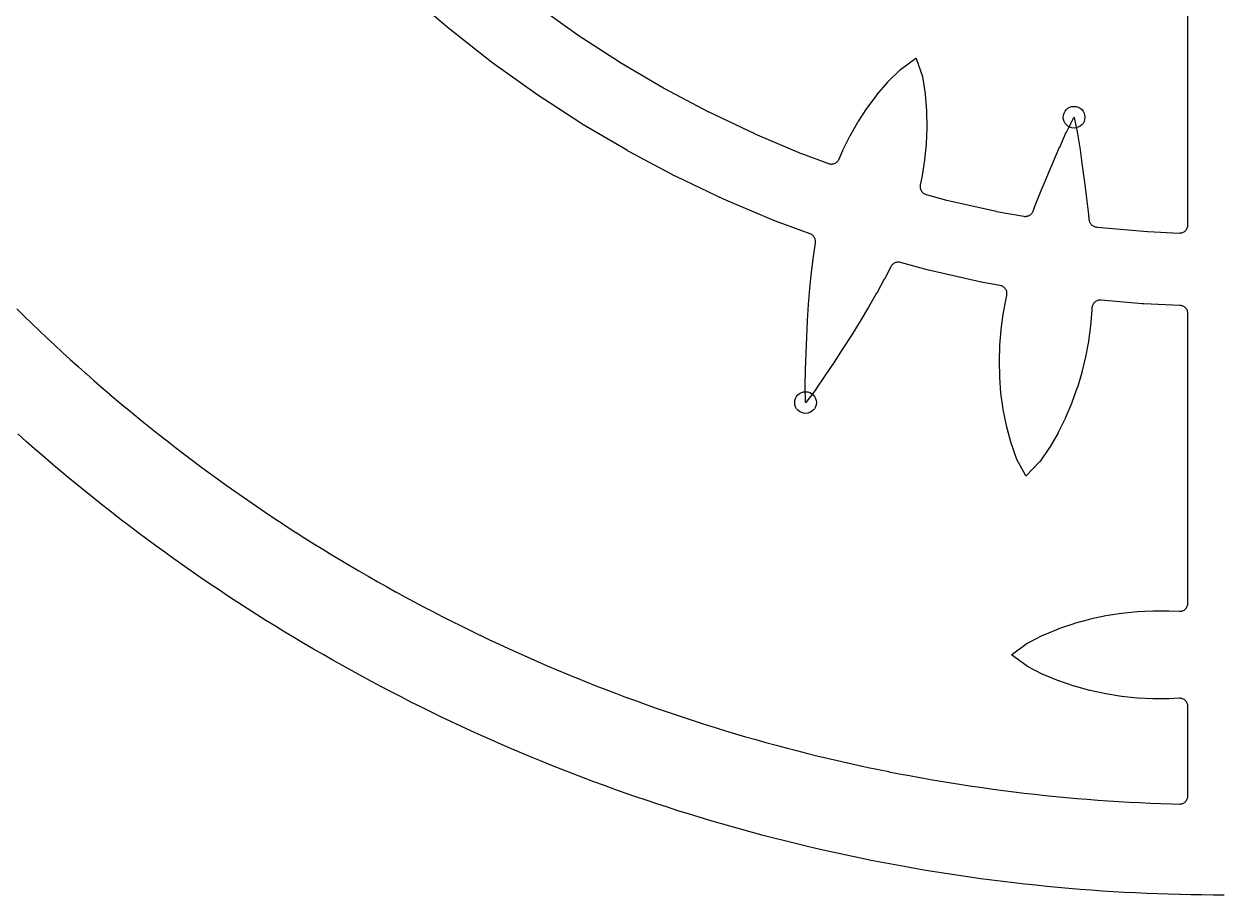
# Model space of a CAD drawing. Header units: millimetres. Extents: x -54 to 54, y -54 to 54.
# Drawn here: x -35.84 to -0.21, y -54 to -27.99 of the extents above; entities that cross this region are included whole.
import ezdxf

# ---------------------------------------------------------------- set-up
doc = ezdxf.new("R2010")
doc.units = ezdxf.units.MM
for name, color, linetype in [('CUT_INNER', 6, 'Continuous'), ('CUT_OUTER', 1, 'Continuous'), ('ENGRAVE', 7, 'Continuous')]:
    doc.layers.add(name, color=color, linetype=linetype)

msp = doc.modelspace()

# ---------------------------------------------------------------- linework, layer by layer
at = {"layer": 'CUT_INNER'}
for points in [[(-20.5534, -27.4192), (-19.3261, -28.2977), (-19.3169, -28.304), (-18.0518, -29.1271), (-18.0424, -29.133), (-16.742, -29.8992), (-16.7323, -29.9046), (-15.3992, -30.6124), (-15.3893, -30.6174), (-14.0262, -31.2654), (-14.0161, -31.2699), (-12.6255, -31.8568), (-12.6152, -31.8609), (-11.8129, -32.1583), (-11.7888, -32.1658), (-11.7641, -32.1709), (-11.739, -32.1735), (-11.7138, -32.1735), (-11.6887, -32.171), (-11.664, -32.166), (-11.6399, -32.1585), (-11.6167, -32.1486), (-11.5946, -32.1365), (-11.5738, -32.1221), (-11.5546, -32.1058), (-11.5371, -32.0876), (-11.5216, -32.0677), (-11.5081, -32.0464), (-11.4969, -32.0238), (-11.3845, -31.7662), (-11.3817, -31.7601), (-11.1714, -31.3416), (-11.1681, -31.3354), (-10.9324, -30.9252), (-10.9286, -30.9191), (-10.6662, -30.5176), (-10.6619, -30.5114), (-10.3708, -30.1194), (-10.3658, -30.1131), (-10.043, -29.7322), (-10.0365, -29.725), (-9.6731, -29.358), (-9.6693, -29.3544), (-9.6652, -29.3512), (-9.2, -29.0169), (-9.1951, -29.0138), (-9.193, -29.0192), (-9.0093, -29.5617), (-9.0078, -29.5667), (-9.0068, -29.5719), (-8.9249, -30.0819), (-8.9238, -30.0914), (-8.883, -30.5891), (-8.8826, -30.5971), (-8.8741, -31.0853), (-8.8742, -31.0928), (-8.8944, -31.572), (-8.8949, -31.5792), (-8.942, -32.05), (-8.9429, -32.0569), (-9.0155, -32.5196), (-9.0168, -32.5263), (-9.0733, -32.7913), (-9.0773, -32.8162), (-9.0787, -32.8414), (-9.0777, -32.8666), (-9.0741, -32.8916), (-9.0679, -32.9161), (-9.0594, -32.9398), (-9.0485, -32.9626), (-9.0354, -32.9841), (-9.0202, -33.0042), (-9.003, -33.0227), (-8.984, -33.0393), (-8.9635, -33.054), (-8.9416, -33.0665), (-8.9185, -33.0767), (-8.8945, -33.0846), (-8.2856, -33.2507), (-8.2748, -33.2533), (-6.8025, -33.5855), (-6.7916, -33.5877), (-5.9797, -33.7333), (-5.9552, -33.7365), (-5.9305, -33.7372), (-5.9059, -33.7355), (-5.8816, -33.7313), (-5.8578, -33.7248), (-5.8347, -33.716), (-5.8127, -33.705), (-5.7918, -33.6918), (-5.7723, -33.6766), (-5.7545, -33.6596), (-5.7384, -33.6409), (-5.7242, -33.6207), (-5.712, -33.5992), (-5.7021, -33.5767), (-5.6592, -33.4647), (-5.6585, -33.4629), (-5.479, -33.0148), (-5.4785, -33.0135), (-5.2935, -32.5662), (-5.1036, -32.1177), (-4.9101, -31.6697), (-4.9096, -31.6685), (-4.7127, -31.2253), (-4.7095, -31.2186), (-4.4845, -30.7845), (-4.4817, -30.7797), (-4.4804, -30.7847), (-4.3775, -31.263), (-4.3761, -31.2704), (-4.3027, -31.7497), (-4.3025, -31.751), (-4.2341, -32.2325), (-4.1689, -32.7148), (-4.1078, -33.197), (-4.1076, -33.1985), (-4.0524, -33.678), (-4.0522, -33.6799), (-4.0371, -33.8302), (-4.0336, -33.8539), (-4.0279, -33.8771), (-4.02, -33.8996), (-4.0099, -33.9213), (-3.9978, -33.9419), (-3.9839, -33.9612), (-3.9681, -33.9792), (-3.9507, -33.9955), (-3.9318, -34.0102), (-3.9116, -34.0229), (-3.8903, -34.0337), (-3.868, -34.0424), (-3.8451, -34.0489), (-3.8216, -34.0532), (-3.7991, -34.0562), (-3.788, -34.0574), (-2.2847, -34.1912), (-2.2736, -34.1919), (-1.3411, -34.2333), (-1.3159, -34.2332), (-1.2908, -34.2305), (-1.2661, -34.2253), (-1.2421, -34.2176), (-1.2189, -34.2076), (-1.1969, -34.1952), (-1.1763, -34.1807), (-1.1572, -34.1642), (-1.1399, -34.1459), (-1.1245, -34.1259), (-1.1112, -34.1045), (-1.1001, -34.0818), (-1.0914, -34.0581), (-1.0851, -34.0337), (-1.0813, -34.0088), (-1.08, -33.9836), (-1.08, -23.3653)], [(-36.0508, -36.497), (-35.8272, -36.7165), (-35.8262, -36.7175), (-35.6013, -36.9356), (-35.6002, -36.9367), (-35.374, -37.1533), (-35.3729, -37.1544), (-35.1453, -37.3697), (-35.1442, -37.3707), (-34.9154, -37.5846), (-34.9143, -37.5857), (-34.6841, -37.7982), (-34.683, -37.7992), (-34.4515, -38.0103), (-34.4504, -38.0113), (-34.2177, -38.221), (-34.2165, -38.222), (-33.9825, -38.4302), (-33.9814, -38.4312), (-33.7461, -38.638), (-33.7449, -38.639), (-33.5083, -38.8443), (-33.5072, -38.8453), (-33.2694, -39.0492), (-33.2682, -39.0502), (-33.0291, -39.2526), (-33.028, -39.2536), (-32.7877, -39.4545), (-32.7865, -39.4555), (-32.545, -39.6549), (-32.5438, -39.6559), (-32.301, -39.8539), (-32.2998, -39.8549), (-32.0559, -40.0513), (-32.0547, -40.0523), (-31.8095, -40.2473), (-31.8083, -40.2482), (-31.562, -40.4417), (-31.5608, -40.4426), (-31.3132, -40.6346), (-31.312, -40.6355), (-31.0633, -40.826), (-31.0621, -40.8269), (-30.8122, -41.0158), (-30.811, -41.0167), (-30.56, -41.2041), (-30.5588, -41.205), (-30.3066, -41.3908), (-30.3054, -41.3917), (-30.0521, -41.576), (-30.0508, -41.5769), (-29.7964, -41.7596), (-29.7951, -41.7605), (-29.5396, -41.9417), (-29.5383, -41.9425), (-29.2817, -42.1221), (-29.2804, -42.123), (-29.0227, -42.301), (-29.0214, -42.3019), (-28.7626, -42.4783), (-28.7613, -42.4791), (-28.5014, -42.654), (-28.5001, -42.6548), (-28.2391, -42.828), (-28.2379, -42.8289), (-27.9758, -43.0005), (-27.9745, -43.0013), (-27.7114, -43.1714), (-27.7101, -43.1722), (-27.446, -43.3406), (-27.4447, -43.3414), (-27.1796, -43.5082), (-27.1783, -43.509), (-26.9121, -43.6741), (-26.9108, -43.6749), (-26.6436, -43.8384), (-26.6423, -43.8392), (-26.3741, -44.0011), (-26.3728, -44.0019), (-26.1036, -44.1621), (-26.1023, -44.1629), (-25.8322, -44.3214), (-25.8309, -44.3222), (-25.5597, -44.4791), (-25.5584, -44.4799), (-25.2863, -44.6351), (-25.285, -44.6358), (-25.012, -44.7894), (-25.0107, -44.7901), (-24.7367, -44.942), (-24.7354, -44.9428), (-24.4605, -45.093), (-24.4591, -45.0937), (-24.1833, -45.2422), (-24.182, -45.2429), (-23.9053, -45.3897), (-23.9039, -45.3904), (-23.6263, -45.5356), (-23.625, -45.5363), (-23.3465, -45.6797), (-23.3451, -45.6804), (-23.0657, -45.8221), (-23.0644, -45.8227), (-22.7842, -45.9627), (-22.7828, -45.9634), (-22.5017, -46.1017), (-22.5003, -46.1023), (-22.2184, -46.2389), (-22.217, -46.2395), (-21.9343, -46.3743), (-21.9329, -46.375), (-21.6493, -46.508), (-21.6479, -46.5087), (-21.3635, -46.64), (-21.3621, -46.6406), (-21.077, -46.7702), (-21.0756, -46.7708), (-20.7896, -46.8986), (-20.7882, -46.8993), (-20.5014, -47.0253), (-20.5, -47.0259), (-20.2125, -47.1502), (-20.2111, -47.1508), (-19.9228, -47.2734), (-19.9214, -47.274), (-19.6324, -47.3947), (-19.631, -47.3953), (-19.3412, -47.5143), (-19.3398, -47.5149), (-19.0493, -47.6321), (-19.0479, -47.6326), (-18.7567, -47.7481), (-18.7552, -47.7486), (-18.4633, -47.8623), (-18.4619, -47.8628), (-18.1693, -47.9746), (-18.1679, -47.9752), (-17.8746, -48.0852), (-17.8732, -48.0858), (-17.5792, -48.194), (-17.5778, -48.1945), (-17.2832, -48.3009), (-17.2817, -48.3015), (-16.9865, -48.4061), (-16.985, -48.4066), (-16.6891, -48.5094), (-16.6877, -48.5099), (-16.3912, -48.6109), (-16.3897, -48.6114), (-16.0926, -48.7106), (-16.0911, -48.711), (-15.7934, -48.8084), (-15.792, -48.8089), (-15.4936, -48.9044), (-15.4922, -48.9048), (-15.1933, -48.9985), (-15.1918, -48.999), (-14.8923, -49.0908), (-14.8909, -49.0913), (-14.5908, -49.1813), (-14.5894, -49.1817), (-14.2888, -49.2699), (-14.2873, -49.2703), (-13.9862, -49.3566), (-13.9847, -49.357), (-13.6831, -49.4415), (-13.6816, -49.4419), (-13.3795, -49.5245), (-13.378, -49.5249), (-13.0753, -49.6057), (-13.0739, -49.6061), (-12.7707, -49.685), (-12.7692, -49.6854), (-12.4656, -49.7624), (-12.4641, -49.7628), (-12.1601, -49.838), (-12.1586, -49.8383), (-11.854, -49.9116), (-11.8525, -49.912), (-11.5476, -49.9834), (-11.5461, -49.9838), (-11.2406, -50.0533), (-11.2391, -50.0537), (-10.9333, -50.1214), (-10.9318, -50.1217), (-10.6256, -50.1875), (-10.6241, -50.1878), (-10.3174, -50.2518), (-10.3159, -50.2521), (-10.0089, -50.3141), (-10.0074, -50.3144), (-9.7, -50.3746), (-9.6985, -50.3749), (-9.3907, -50.4332), (-9.3892, -50.4334), (-9.0811, -50.4898), (-9.0796, -50.4901), (-8.7711, -50.5446), (-8.7696, -50.5449), (-8.4608, -50.5975), (-8.4593, -50.5977), (-8.1502, -50.6484), (-8.1487, -50.6487), (-7.8393, -50.6975), (-7.8377, -50.6977), (-7.528, -50.7446), (-7.5265, -50.7449), (-7.2165, -50.7899), (-7.215, -50.7901), (-6.9048, -50.8332), (-6.9032, -50.8334), (-6.5927, -50.8746), (-6.5912, -50.8748), (-6.2804, -50.9141), (-6.2789, -50.9143), (-5.9679, -50.9517), (-5.9664, -50.9519), (-5.6552, -50.9873), (-5.6536, -50.9875), (-5.3422, -51.0211), (-5.3407, -51.0212), (-5.029, -51.0529), (-5.0275, -51.053), (-4.7157, -51.0828), (-4.7142, -51.0829), (-4.4022, -51.1108), (-4.4006, -51.1109), (-4.0885, -51.1368), (-4.0869, -51.1369), (-3.7746, -51.1609), (-3.7731, -51.1611), (-3.4606, -51.1831), (-3.4591, -51.1832), (-3.1465, -51.2034), (-3.145, -51.2035), (-2.8323, -51.2218), (-2.8308, -51.2218), (-2.5179, -51.2382), (-2.5164, -51.2382), (-2.2035, -51.2527), (-2.202, -51.2527), (-1.889, -51.2652), (-1.8874, -51.2653), (-1.5744, -51.2758), (-1.5729, -51.2759), (-1.3369, -51.2824), (-1.3119, -51.2818), (-1.2872, -51.2788), (-1.2628, -51.2733), (-1.2391, -51.2654), (-1.2164, -51.2552), (-1.1947, -51.2427), (-1.1744, -51.2282), (-1.1557, -51.2117), (-1.1387, -51.1934), (-1.1236, -51.1735), (-1.1105, -51.1522), (-1.0997, -51.1298), (-1.0911, -51.1063), (-1.085, -51.0821), (-1.0812, -51.0574), (-1.08, -51.0325), (-1.08, -48.3733), (-1.0813, -48.348), (-1.0851, -48.3231), (-1.0914, -48.2986), (-1.1002, -48.2749), (-1.1113, -48.2522), (-1.1246, -48.2308), (-1.14, -48.2108), (-1.1574, -48.1924), (-1.1765, -48.1759), (-1.1972, -48.1614), (-1.2193, -48.1491), (-1.2425, -48.1391), (-1.2666, -48.1315), (-1.2913, -48.1263), (-1.3164, -48.1236), (-1.3417, -48.1236), (-1.6504, -48.138), (-1.6561, -48.1381), (-2.1197, -48.1385), (-2.1259, -48.1384), (-2.5891, -48.1158), (-2.5956, -48.1153), (-3.0585, -48.0686), (-3.0653, -48.0677), (-3.528, -47.9954), (-3.5349, -47.9942), (-3.9975, -47.8951), (-4.0045, -47.8934), (-4.467, -47.7662), (-4.4741, -47.764), (-4.9364, -47.6067), (-4.9439, -47.6039), (-5.4053, -47.413), (-5.4141, -47.4089), (-5.8746, -47.1751), (-5.8792, -47.1726), (-5.8835, -47.1696), (-6.3439, -46.8289), (-6.3484, -46.8252), (-6.3439, -46.8215), (-5.8835, -46.4808), (-5.8792, -46.4778), (-5.8746, -46.4753), (-5.4141, -46.2415), (-5.4053, -46.2375), (-4.9439, -46.0465), (-4.9364, -46.0437), (-4.4741, -45.8864), (-4.467, -45.8842), (-4.0045, -45.757), (-3.9975, -45.7553), (-3.5349, -45.6562), (-3.528, -45.655), (-3.0653, -45.5827), (-3.0585, -45.5818), (-2.5956, -45.5351), (-2.5891, -45.5346), (-2.1259, -45.5121), (-2.1197, -45.5119), (-1.6561, -45.5123), (-1.6504, -45.5124), (-1.3417, -45.5269), (-1.3164, -45.5268), (-1.2913, -45.5241), (-1.2666, -45.519), (-1.2425, -45.5113), (-1.2193, -45.5013), (-1.1972, -45.489), (-1.1765, -45.4745), (-1.1574, -45.458), (-1.14, -45.4397), (-1.1246, -45.4196), (-1.1113, -45.3982), (-1.1002, -45.3755), (-1.0914, -45.3518), (-1.0851, -45.3273), (-1.0813, -45.3024), (-1.08, -45.2771), (-1.08, -36.6462), (-1.0811, -36.6224), (-1.0845, -36.5988), (-1.0902, -36.5756), (-1.098, -36.5531), (-1.1079, -36.5314), (-1.1199, -36.5108), (-1.1337, -36.4914), (-1.1493, -36.4734), (-1.1666, -36.457), (-1.1854, -36.4423), (-1.2055, -36.4294), (-1.2267, -36.4185), (-1.2489, -36.4097), (-1.2717, -36.4031), (-1.2952, -36.3986), (-1.3189, -36.3964), (-2.3975, -36.3486), (-2.4003, -36.3484), (-2.4453, -36.3454), (-2.4481, -36.3452), (-3.6753, -36.236), (-3.7006, -36.235), (-3.7257, -36.2366), (-3.7506, -36.2407), (-3.775, -36.2473), (-3.7985, -36.2563), (-3.8211, -36.2677), (-3.8424, -36.2812), (-3.8622, -36.2969), (-3.8803, -36.3144), (-3.8965, -36.3337), (-3.9108, -36.3546), (-3.9228, -36.3767), (-3.9326, -36.4), (-3.94, -36.4241), (-3.9449, -36.4489), (-3.9473, -36.474), (-3.9498, -36.5325), (-3.9502, -36.5378), (-3.9902, -37.0006), (-3.9909, -37.0063), (-4.052, -37.4659), (-4.053, -37.472), (-4.1368, -37.9281), (-4.1382, -37.9345), (-4.246, -38.3872), (-4.2477, -38.3937), (-4.3808, -38.8428), (-4.3829, -38.8494), (-4.5425, -39.2948), (-4.5451, -39.3015), (-4.7326, -39.743), (-4.7357, -39.7498), (-4.953, -40.1871), (-4.9568, -40.1941), (-5.2073, -40.6261), (-5.2124, -40.6343), (-5.5053, -41.0598), (-5.5084, -41.0639), (-5.5119, -41.0678), (-5.9108, -41.4789), (-5.915, -41.4829), (-5.918, -41.478), (-6.1947, -40.9764), (-6.197, -40.9717), (-6.1989, -40.9669), (-6.3695, -40.4793), (-6.3724, -40.4701), (-6.5003, -39.9874), (-6.5021, -39.9796), (-6.5967, -39.5006), (-6.598, -39.4932), (-6.6627, -39.0179), (-6.6634, -39.0108), (-6.7002, -38.5391), (-6.7005, -38.5321), (-6.7107, -38.0639), (-6.7107, -38.0571), (-6.6956, -37.592), (-6.6952, -37.5855), (-6.6561, -37.1234), (-6.6554, -37.1173), (-6.5935, -36.6578), (-6.5926, -36.6521), (-6.5095, -36.1951), (-6.5084, -36.1899), (-6.4885, -36.1018), (-6.4842, -36.077), (-6.4825, -36.0518), (-6.4832, -36.0266), (-6.4865, -36.0016), (-6.4923, -35.977), (-6.5006, -35.9532), (-6.5112, -35.9303), (-6.5241, -35.9086), (-6.539, -35.8883), (-6.556, -35.8696), (-6.5748, -35.8527), (-6.5951, -35.8378), (-6.6169, -35.825), (-6.6398, -35.8145), (-6.6637, -35.8064), (-6.6883, -35.8007), (-7.2007, -35.7088), (-7.2034, -35.7082), (-7.2476, -35.6993), (-7.2504, -35.6987), (-8.7776, -35.3542), (-8.7803, -35.3536), (-8.8241, -35.3427), (-8.8268, -35.342), (-9.6663, -35.113), (-9.6901, -35.1078), (-9.7143, -35.1048), (-9.7387, -35.1043), (-9.763, -35.1061), (-9.787, -35.1103), (-9.8105, -35.1168), (-9.8333, -35.1256), (-9.855, -35.1366), (-9.8757, -35.1496), (-9.8949, -35.1645), (-9.9126, -35.1813), (-9.9286, -35.1997), (-9.9427, -35.2196), (-9.9548, -35.2408), (-10.1435, -35.6113), (-10.1452, -35.6145), (-10.3727, -36.0313), (-10.3741, -36.0339), (-10.6131, -36.4476), (-10.6143, -36.4496), (-10.8626, -36.8609), (-10.8636, -36.8625), (-11.1194, -37.2719), (-11.1201, -37.2731), (-11.3812, -37.6807), (-11.6473, -38.0886), (-11.9168, -38.4954), (-11.9176, -38.4965), (-12.1896, -38.8979), (-12.194, -38.904), (-12.4921, -39.2916), (-12.4957, -39.2958), (-12.4961, -39.2906), (-12.5129, -38.8016), (-12.513, -38.7941), (-12.5006, -38.3094), (-12.5005, -38.3081), (-12.4829, -37.8221), (-12.4619, -37.3359), (-12.4369, -36.8504), (-12.4368, -36.849), (-12.4065, -36.3672), (-12.4064, -36.3653), (-12.369, -35.8864), (-12.3688, -35.884), (-12.3223, -35.4085), (-12.322, -35.4055), (-12.2644, -34.9342), (-12.2639, -34.9307), (-12.2032, -34.5296), (-12.2007, -34.5054), (-12.2006, -34.481), (-12.2029, -34.4567), (-12.2075, -34.4328), (-12.2145, -34.4094), (-12.2237, -34.3868), (-12.235, -34.3652), (-12.2484, -34.3448), (-12.2637, -34.3259), (-12.2808, -34.3085), (-12.2995, -34.2928), (-12.3197, -34.2791), (-12.3411, -34.2674), (-12.3635, -34.2578), (-13.3923, -33.8764), (-13.3949, -33.8754), (-13.4369, -33.8588), (-13.4394, -33.8577), (-14.8818, -33.249), (-14.8844, -33.2479), (-14.9256, -33.2294), (-14.9281, -33.2283), (-16.342, -32.5562), (-16.3445, -32.5549), (-16.3849, -32.5347), (-16.3873, -32.5334), (-17.7701, -31.7992), (-17.7725, -31.7979), (-17.8119, -31.7758), (-17.8143, -31.7744), (-19.1632, -30.9797), (-19.1655, -30.9782), (-19.2039, -30.9544), (-19.2063, -30.953), (-20.5185, -30.0991), (-20.5208, -30.0976), (-20.5581, -30.0721), (-20.5604, -30.0705), (-21.8334, -29.1593), (-21.8357, -29.1577), (-21.8718, -29.1306), (-21.874, -29.1289), (-23.1054, -28.1621), (-23.1076, -28.1604), (-23.1425, -28.1317), (-23.1446, -28.13), (-24.3319, -27.1095)]]:
    msp.add_lwpolyline(points, dxfattribs=at)
at = {"layer": 'CUT_OUTER'}
msp.add_lwpolyline([(0, -54), (-0.3313, -53.999), (-0.6627, -53.9959), (-0.994, -53.9909), (-1.3031, -53.9842), (-1.3245, -53.9838), (-1.6557, -53.9746), (-1.9868, -53.9634), (-2.3179, -53.9502), (-2.6489, -53.935), (-2.9798, -53.9177), (-3.3106, -53.8984), (-3.6412, -53.8771), (-3.9717, -53.8537), (-4.3021, -53.8284), (-4.6323, -53.8009), (-4.9623, -53.7715), (-5.2922, -53.74), (-5.6218, -53.7066), (-5.9512, -53.6711), (-6.2804, -53.6335), (-6.6094, -53.594), (-6.9381, -53.5524), (-7.2666, -53.5088), (-7.5948, -53.4632), (-7.9227, -53.4156), (-8.2503, -53.366), (-8.5776, -53.3144), (-8.9046, -53.2608), (-9.2312, -53.2051), (-9.5575, -53.1475), (-9.8834, -53.0878), (-10.209, -53.0262), (-10.5341, -52.9626), (-10.8589, -52.8969), (-11.1833, -52.8293), (-11.5072, -52.7597), (-11.8307, -52.6881), (-12.1538, -52.6145), (-12.4764, -52.5389), (-12.7985, -52.4614), (-13.1202, -52.3819), (-13.4414, -52.3004), (-13.762, -52.2169), (-14.0821, -52.1315), (-14.4018, -52.0441), (-14.7208, -51.9548), (-15.0393, -51.8635), (-15.3573, -51.7702), (-15.6746, -51.675), (-15.9914, -51.5778), (-16.3076, -51.4788), (-16.6232, -51.3777), (-16.9381, -51.2748), (-17.2524, -51.1699), (-17.566, -51.063), (-17.879, -50.9543), (-18.1913, -50.8436), (-18.503, -50.7311), (-18.8139, -50.6166), (-19.1241, -50.5002), (-19.4336, -50.3819), (-19.7424, -50.2617), (-20.0504, -50.1396), (-20.3577, -50.0156), (-20.6642, -49.8898), (-20.9699, -49.7621), (-21.2749, -49.6324), (-21.579, -49.501), (-21.8823, -49.3676), (-22.1848, -49.2324), (-22.4865, -49.0954), (-22.7873, -48.9565), (-23.0873, -48.8157), (-23.3864, -48.6732), (-23.6846, -48.5288), (-23.9819, -48.3825), (-24.2783, -48.2345), (-24.5738, -48.0846), (-24.8684, -47.9329), (-25.1621, -47.7794), (-25.4547, -47.6241), (-25.7465, -47.467), (-26.0373, -47.3082), (-26.327, -47.1475), (-26.6158, -46.9851), (-26.9036, -46.8209), (-27.1904, -46.6549), (-27.4762, -46.4872), (-27.7609, -46.3177), (-28.0446, -46.1465), (-28.3272, -45.9736), (-28.6087, -45.7989), (-28.8892, -45.6225), (-29.1686, -45.4444), (-29.4469, -45.2645), (-29.7241, -45.083), (-30.0002, -44.8998), (-30.2751, -44.7149), (-30.5489, -44.5283), (-30.8215, -44.34), (-31.093, -44.15), (-31.3633, -43.9584), (-31.6325, -43.7651), (-31.9004, -43.5702), (-32.1671, -43.3737), (-32.4327, -43.1755), (-32.697, -42.9757), (-32.9601, -42.7742), (-33.2219, -42.5712), (-33.4825, -42.3665), (-33.7418, -42.1603), (-33.9999, -41.9525), (-34.2566, -41.743), (-34.5121, -41.5321), (-34.7663, -41.3195), (-35.0192, -41.1054), (-35.2708, -40.8898), (-35.521, -40.6726), (-35.7699, -40.4539), (-36.0174, -40.2336)], dxfattribs=at)
at = {"layer": 'ENGRAVE'}
for centre in [(-4.4816, -30.7789), (-12.4959, -39.2966)]:
    msp.add_circle(centre, 0.324, dxfattribs=at)

doc.saveas('drawing.dxf')
